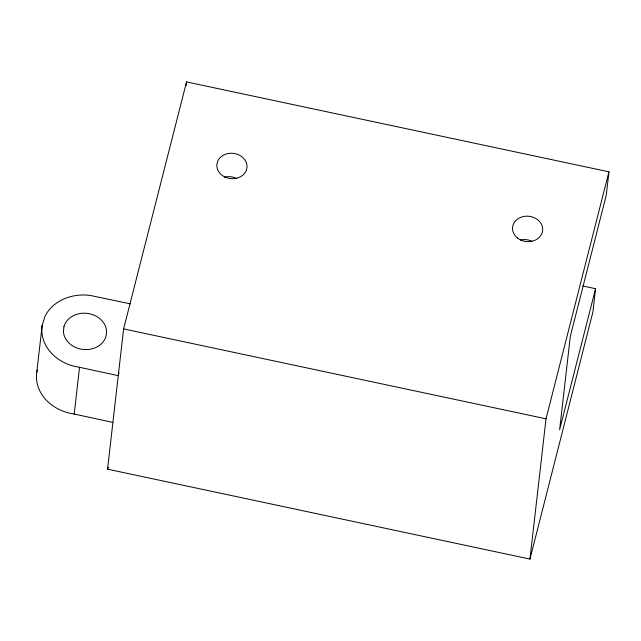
<?xml version="1.0" encoding="UTF-8"?>
<svg xmlns="http://www.w3.org/2000/svg" width="641" height="641" viewBox="0 0 641 641"><rect width="100%" height="100%" fill="white"/><g stroke="black" fill="none" stroke-linecap="round" stroke-linejoin="round"><path stroke-width="0.96" d="M112.896 422.419L74.196 414.054A43.267 36.313 6.5 0 1 36.801 372.109L42.162 325.356L45.03 316.269A43.267 36.313 6.5 0 1 90.453 295.485L130.387 303.866M74.196 414.054L79.548 367.301A43.267 36.313 6.5 0 1 42.162 325.356M595.561 288.706L559.601 429.847L570.314 336.349L606.274 195.201L608.95 171.828L186.539 81.92L123.609 328.913L107.544 469.172L529.955 559.08L592.885 312.087L595.561 288.706L582.853 286.006M186.09 85.814L186.539 81.92M529.955 559.08L546.02 418.821L608.95 171.828M108.009 467.265L107.544 469.172L108.033 467.265M118.986 372.806L118.256 375.666L79.548 367.301M36.801 372.109L37.49 369.945M123.609 328.913L546.02 418.821M520.268 240.022A15.144 12.708 6.5 0 1 531.798 241.176M224.334 177.14A15.144 12.708 6.5 0 1 236.753 178.559M63.94 326.678L63.427 331.389A21.634 18.156 6.5 0 0 83.034 349.441A21.634 18.156 6.5 0 0 106.069 336.1L106.582 331.389A21.634 18.156 6.5 0 0 86.968 313.345A21.634 18.156 6.5 0 0 63.94 326.678M217.587 161.444L216.834 164.681A15.144 12.708 6.5 0 0 229.021 178.374A15.144 12.708 6.5 0 0 246.248 170.506L247.009 167.269A15.144 12.708 6.5 0 0 234.814 153.576A15.144 12.708 6.5 0 0 217.587 161.444M517.495 238.035A15.144 12.708 6.5 0 0 542.39 232.058A15.144 12.708 6.5 0 0 522.944 216.642A15.144 12.708 6.5 0 0 517.495 238.035"/></g></svg>
